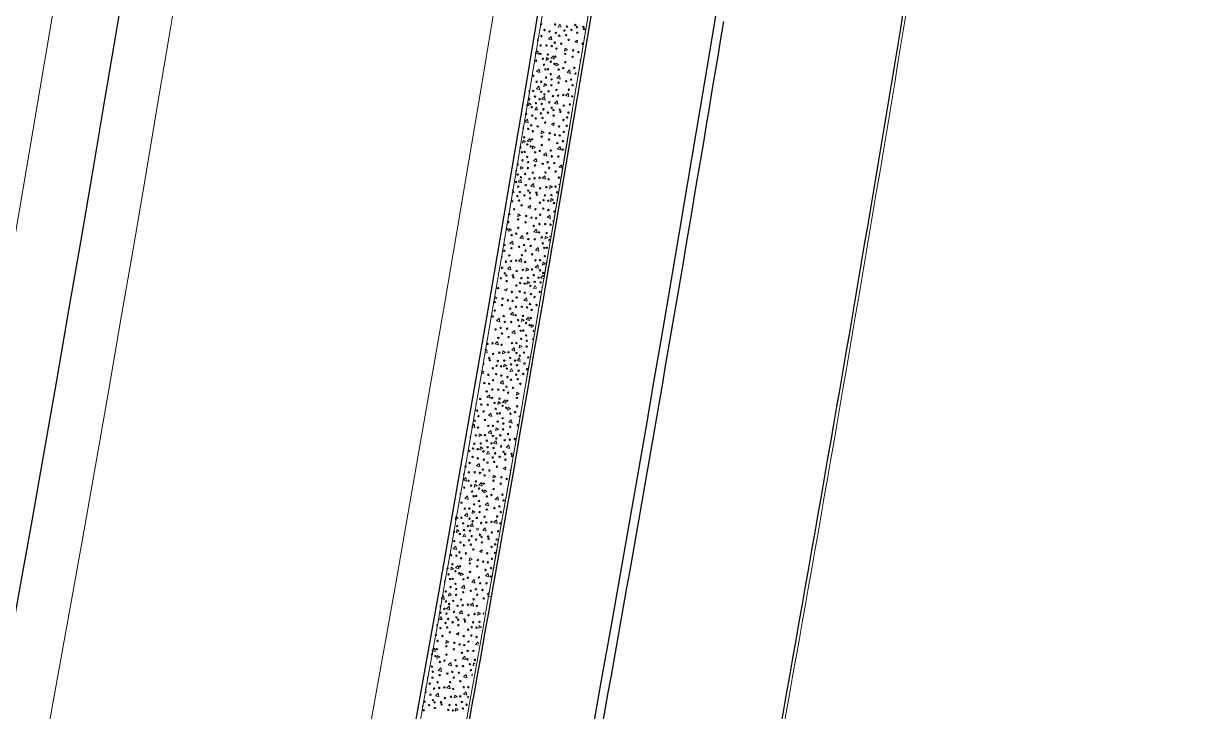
# Model space of a CAD drawing. Extents: x 2536801 to 2538856, y 7112140 to 7131569.
# Drawn here: x 2537715.5 to 2537982.5, y 7115056.7 to 7115213.4 of the extents above; entities that cross this region are included whole.
import ezdxf

# ---------------------------------------------------------------- set-up
doc = ezdxf.new("R2010")
doc.units = 0
doc.header["$LTSCALE"] = 100
doc.header["$MEASUREMENT"] = 0
for name, color, linetype, lineweight in [('D_BOC_FR', 3, 'Continuous', 13), ('D_BOC_RMP', 1, 'Continuous', 13), ('D_CTB_1', 2, 'Continuous', 0), ('D_EOS_FR', 3, 'Continuous', 30), ('D_EOS_ML', 7, 'Continuous', 30), ('D_EOS_RMP', 1, 'Continuous', 30), ('D_EOT_ML', 7, 'Continuous', 13), ('D_FOC_FR', 3, 'Continuous', 30), ('D_RIPRAP_1', 7, 'Continuous', 0)]:
    doc.layers.add(name, color=color, linetype=linetype, lineweight=lineweight)

msp = doc.modelspace()

# ---------------------------------------------------------------- linework, layer by layer
at = {"layer": 'D_BOC_FR', "lineweight": 0}
msp.add_line((2537822.01, 7115082.82), (2537821.35, 7115082.93), dxfattribs=at)
for centre, radius, start, end in [((2525324.55, 7117290.22), 12456.67, 348.651755, 355.423692), ((2526379.38, 7117111.1), 11620.33, 349.200993, 352.971213)]:
    msp.add_arc(centre, radius, start, end, dxfattribs=at)
at = {"layer": 'D_BOC_RMP', "lineweight": 0}
msp.add_arc((2526379.38, 7117111.1), 11691.67, 349.572856, 350.876903, dxfattribs=at)
at = {"layer": 'D_CTB_1', "linetype": 'Continuous', "lineweight": 0, "ltscale": 0.025}
for radius, start, end in [(11610, 347.843052, 352.937674), (11500, 343.398201, 350.635878)]:
    msp.add_arc((2526379.38, 7117111.1), radius, start, end, dxfattribs=at)
at = {"layer": 'D_EOS_FR'}
for radius, start, end in [(11649, 349.376372, 352.971213), (11621, 349.376313, 349.948329)]:
    msp.add_arc((2526379.38, 7117111.1), radius, start, end, dxfattribs=at)
at = {"layer": 'D_EOS_ML'}
for radius, start in [(11485, 346.032105), (11515, 347.842935), (11609, 347.843052)]:
    msp.add_arc((2526379.38, 7117111.1), radius, start, 358.175075, dxfattribs=at)
at = {"layer": 'D_EOS_RMP'}
for radius, start, end in [(11691, 349.572856, 350.876903), (11651, 349.376376, 350.628176)]:
    msp.add_arc((2526379.38, 7117111.1), radius, start, end, dxfattribs=at)
at = {"layer": 'D_EOT_ML'}
for radius, start, end in [(11473, 346.032105, 358.175075), (11527, 347.842935, 358.175075), (11599, 347.843038, 358.175075), (11425, 346.032105, 353.252801)]:
    msp.add_arc((2526379.38, 7117111.1), radius, start, end, dxfattribs=at)
at = {"layer": 'D_FOC_FR'}
for centre, radius, start, end in [((2525324.55, 7117290.22), 12456, 348.651755, 355.423692), ((2526379.38, 7117111.1), 11621, 349.948329, 352.971213)]:
    msp.add_arc(centre, radius, start, end, dxfattribs=at)
at = {"layer": 'D_RIPRAP_1', "color": 7, "linetype": 'Continuous', "lineweight": 0}
for p, q in [((2537840.99, 7115209.26), (2537841.61, 7115209.62)), ((2537841.61, 7115209.62), (2537841.52, 7115208.99)), ((2537841.52, 7115208.99), (2537840.99, 7115209.26)), ((2537835.63, 7115190.4), (2537836.25, 7115190.76)), ((2537836.16, 7115190.14), (2537835.63, 7115190.4)), ((2537836.25, 7115190.76), (2537836.16, 7115190.14)), ((2537830.27, 7115171.54), (2537830.89, 7115171.91)), ((2537830.8, 7115171.28), (2537830.27, 7115171.54)), ((2537830.89, 7115171.91), (2537830.8, 7115171.28)), ((2537824.92, 7115152.69), (2537825.53, 7115153.05)), ((2537825.45, 7115152.42), (2537824.92, 7115152.69)), ((2537825.53, 7115153.05), (2537825.45, 7115152.42)), ((2537820.09, 7115133.57), (2537819.67, 7115133.77)), ((2537819.7, 7115133.92), (2537820.18, 7115134.2)), ((2537820.18, 7115134.2), (2537820.09, 7115133.57)), ((2537824.64, 7115112.01), (2537825.26, 7115112.37)), ((2537825.18, 7115111.75), (2537824.64, 7115112.01)), ((2537825.26, 7115112.37), (2537825.18, 7115111.75)), ((2537819.29, 7115093.15), (2537819.9, 7115093.52)), ((2537819.82, 7115092.89), (2537819.29, 7115093.15)), ((2537819.9, 7115093.52), (2537819.82, 7115092.89)), ((2537813.93, 7115074.3), (2537814.55, 7115074.66)), ((2537814.46, 7115074.03), (2537813.93, 7115074.3)), ((2537814.55, 7115074.66), (2537814.46, 7115074.03))]:
    msp.add_line(p, q, dxfattribs=at)
at = {"layer": 'D_RIPRAP_1', "color": 7, "linetype": 'Continuous', "lineweight": 0, "flags": 128}
for points in [[(2537837.86, 7115212.61), (2537837.19, 7115212.55), (2537837.56, 7115213.23)], [(2537835.71, 7115209.65), (2537834.97, 7115209.86), (2537835.56, 7115210.44)], [(2537832.67, 7115206.42), (2537831.92, 7115206.63), (2537832.51, 7115207.2)], [(2537838.65, 7115207.11), (2537838.77, 7115207.77), (2537839.32, 7115207.4)], [(2537834.41, 7115205.01), (2537834.53, 7115205.67), (2537835.08, 7115205.29)], [(2537836.25, 7115205.27), (2537835.5, 7115205.48), (2537836.09, 7115206.06)], [(2537836.63, 7115203.72), (2537836.75, 7115204.38), (2537837.3, 7115204)], [(2537833.03, 7115202.25), (2537832.28, 7115202.46), (2537832.87, 7115203.03)], [(2537837.65, 7115200.75), (2537836.9, 7115200.97), (2537837.49, 7115201.54)], [(2537839.95, 7115202.03), (2537839.2, 7115202.25), (2537839.79, 7115202.82)], [(2537832.97, 7115198.31), (2537832.23, 7115198.53), (2537832.81, 7115199.1)], [(2537833.91, 7115199.04), (2537834.03, 7115199.7), (2537834.58, 7115199.32)], [(2537834.19, 7115195.96), (2537833.44, 7115196.17), (2537834.03, 7115196.74)], [(2537839.63, 7115196.77), (2537838.88, 7115196.99), (2537839.47, 7115197.56)], [(2537830.35, 7115194.69), (2537830.47, 7115195.35), (2537831.02, 7115194.97)], [(2537832.5, 7115193.76), (2537831.83, 7115193.7), (2537832.21, 7115194.38)], [(2537837.09, 7115194.99), (2537836.34, 7115195.2), (2537836.93, 7115195.78)], [(2537830.36, 7115190.8), (2537829.61, 7115191.01), (2537830.2, 7115191.58)], [(2537833.29, 7115188.26), (2537833.41, 7115188.92), (2537833.96, 7115188.54)], [(2537829.06, 7115186.16), (2537829.18, 7115186.82), (2537829.72, 7115186.44)], [(2537830.89, 7115186.42), (2537830.14, 7115186.63), (2537830.73, 7115187.2)], [(2537831.27, 7115184.86), (2537831.4, 7115185.52), (2537831.94, 7115185.14)], [(2537834.59, 7115183.18), (2537833.84, 7115183.39), (2537834.43, 7115183.96)], [(2537837.76, 7115184.59), (2537837.01, 7115184.81), (2537837.6, 7115185.38)], [(2537828.55, 7115180.18), (2537828.67, 7115180.84), (2537829.22, 7115180.46)], [(2537832.3, 7115181.9), (2537831.55, 7115182.11), (2537832.14, 7115182.68)], [(2537828.83, 7115177.1), (2537828.08, 7115177.31), (2537828.67, 7115177.89)], [(2537834.27, 7115177.92), (2537833.52, 7115178.13), (2537834.11, 7115178.7)], [(2537831.73, 7115176.13), (2537830.99, 7115176.35), (2537831.58, 7115176.92)], [(2537835.2, 7115175.85), (2537835.32, 7115176.51), (2537835.86, 7115176.13)], [(2537835.44, 7115172.87), (2537835.56, 7115173.53), (2537836.1, 7115173.15)], [(2537827.94, 7115169.4), (2537828.06, 7115170.06), (2537828.6, 7115169.68)], [(2537835.44, 7115168.97), (2537834.69, 7115169.19), (2537835.28, 7115169.76)], [(2537825.92, 7115166.01), (2537826.04, 7115166.67), (2537826.58, 7115166.29)], [(2537829.23, 7115164.32), (2537828.48, 7115164.53), (2537829.07, 7115165.11)], [(2537832.4, 7115165.74), (2537831.65, 7115165.95), (2537832.24, 7115166.52)], [(2537834.14, 7115164.33), (2537834.26, 7115164.99), (2537834.81, 7115164.62)], [(2537826.94, 7115163.04), (2537826.19, 7115163.26), (2537826.78, 7115163.83)], [(2537832.76, 7115161.57), (2537832.01, 7115161.78), (2537832.6, 7115162.35)], [(2537828.92, 7115159.06), (2537828.17, 7115159.28), (2537828.76, 7115159.85)], [(2537833.64, 7115158.36), (2537833.76, 7115159.02), (2537834.3, 7115158.64)], [(2537826.38, 7115157.28), (2537825.63, 7115157.49), (2537826.22, 7115158.06)], [(2537829.84, 7115156.99), (2537829.96, 7115157.65), (2537830.5, 7115157.28)], [(2537832.7, 7115157.64), (2537831.95, 7115157.85), (2537832.54, 7115158.42)], [(2537830.08, 7115154.01), (2537830.2, 7115154.67), (2537830.75, 7115154.29)], [(2537832.23, 7115153.08), (2537831.56, 7115153.02), (2537831.93, 7115153.7)], [(2537830.09, 7115150.12), (2537829.34, 7115150.33), (2537829.93, 7115150.9)], [(2537823.87, 7115145.47), (2537823.13, 7115145.68), (2537823.71, 7115146.25)], [(2537827.04, 7115146.88), (2537826.29, 7115147.09), (2537826.88, 7115147.67)], [(2537828.78, 7115145.48), (2537828.9, 7115146.14), (2537829.45, 7115145.76)], [(2537830.62, 7115145.74), (2537829.87, 7115145.95), (2537830.46, 7115146.52)], [(2537827.4, 7115142.71), (2537826.65, 7115142.93), (2537827.24, 7115143.5)], [(2537831, 7115144.18), (2537831.12, 7115144.84), (2537831.67, 7115144.46)], [(2537823.56, 7115140.21), (2537822.81, 7115140.42), (2537823.4, 7115140.99)], [(2537828.28, 7115139.5), (2537828.4, 7115140.16), (2537828.95, 7115139.79)], [(2537824.48, 7115138.14), (2537824.6, 7115138.8), (2537825.15, 7115138.42)], [(2537827.34, 7115138.78), (2537826.6, 7115138.99), (2537827.19, 7115139.57)], [(2537824.72, 7115135.16), (2537824.85, 7115135.82), (2537825.39, 7115135.44)], [(2537826.87, 7115134.22), (2537826.2, 7115134.16), (2537826.58, 7115134.84)], [(2537828.56, 7115136.42), (2537827.81, 7115136.64), (2537828.4, 7115137.21)], [(2537824.73, 7115131.26), (2537823.98, 7115131.47), (2537824.57, 7115132.05)], [(2537821.69, 7115128.03), (2537820.94, 7115128.24), (2537821.53, 7115128.81)], [(2537823.43, 7115126.62), (2537823.55, 7115127.28), (2537824.09, 7115126.9)], [(2537825.26, 7115126.88), (2537824.51, 7115127.09), (2537825.1, 7115127.67)], [(2537827.66, 7115128.72), (2537827.79, 7115129.38), (2537828.33, 7115129.01)], [(2537822.04, 7115123.86), (2537821.29, 7115124.07), (2537821.88, 7115124.64)], [(2537825.64, 7115125.33), (2537825.77, 7115125.99), (2537826.31, 7115125.61)], [(2537826.67, 7115122.37), (2537825.92, 7115122.58), (2537826.51, 7115123.15)], [(2537819.12, 7115119.28), (2537819.25, 7115119.94), (2537819.79, 7115119.56)], [(2537821.99, 7115119.92), (2537821.24, 7115120.14), (2537821.83, 7115120.71)], [(2537822.92, 7115120.65), (2537823.05, 7115121.31), (2537823.59, 7115120.93)], [(2537819.37, 7115116.3), (2537819.49, 7115116.96), (2537820.03, 7115116.58)], [(2537823.2, 7115117.57), (2537822.45, 7115117.78), (2537823.04, 7115118.35)], [(2537826.11, 7115116.6), (2537825.36, 7115116.81), (2537825.95, 7115117.39)], [(2537821.51, 7115115.37), (2537820.85, 7115115.31), (2537821.22, 7115115.99)], [(2537819.37, 7115112.41), (2537818.62, 7115112.62), (2537819.21, 7115113.19)], [(2537816.33, 7115109.17), (2537815.58, 7115109.38), (2537816.17, 7115109.96)], [(2537818.07, 7115107.77), (2537818.19, 7115108.43), (2537818.73, 7115108.05)], [(2537819.9, 7115108.03), (2537819.15, 7115108.24), (2537819.74, 7115108.81)], [(2537822.31, 7115109.87), (2537822.43, 7115110.53), (2537822.97, 7115110.15)], [(2537816.68, 7115105), (2537815.94, 7115105.21), (2537816.53, 7115105.79)], [(2537820.29, 7115106.47), (2537820.41, 7115107.13), (2537820.95, 7115106.75)], [(2537823.6, 7115104.79), (2537822.85, 7115105), (2537823.44, 7115105.57)], [(2537821.31, 7115103.51), (2537820.56, 7115103.72), (2537821.15, 7115104.29)], [(2537813.77, 7115100.43), (2537813.89, 7115101.09), (2537814.43, 7115100.71)], [(2537816.63, 7115101.07), (2537815.88, 7115101.28), (2537816.47, 7115101.85)], [(2537817.57, 7115101.79), (2537817.69, 7115102.45), (2537818.23, 7115102.07)], [(2537823.29, 7115099.53), (2537822.54, 7115099.74), (2537823.13, 7115100.31)], [(2537814.01, 7115097.45), (2537814.13, 7115098.11), (2537814.67, 7115097.73)], [(2537817.85, 7115098.71), (2537817.1, 7115098.92), (2537817.69, 7115099.5)], [(2537820.75, 7115097.75), (2537820, 7115097.96), (2537820.59, 7115098.53)], [(2537816.16, 7115096.51), (2537815.49, 7115096.45), (2537815.86, 7115097.13)], [(2537814.01, 7115093.55), (2537813.26, 7115093.76), (2537813.85, 7115094.34)], [(2537812.71, 7115088.91), (2537812.83, 7115089.57), (2537813.38, 7115089.19)], [(2537814.54, 7115089.17), (2537813.8, 7115089.38), (2537814.38, 7115089.96)], [(2537816.95, 7115091.01), (2537817.07, 7115091.67), (2537817.61, 7115091.29)], [(2537814.93, 7115087.62), (2537815.05, 7115088.28), (2537815.59, 7115087.9)], [(2537818.24, 7115085.93), (2537817.5, 7115086.14), (2537818.08, 7115086.72)], [(2537821.41, 7115087.35), (2537820.67, 7115087.56), (2537821.25, 7115088.13)], [(2537815.95, 7115084.65), (2537815.2, 7115084.87), (2537815.79, 7115085.44)], [(2537812.21, 7115082.94), (2537812.33, 7115083.6), (2537812.87, 7115083.22)], [(2537817.93, 7115080.67), (2537817.18, 7115080.89), (2537817.77, 7115081.46)], [(2537812.49, 7115079.86), (2537811.74, 7115080.07), (2537812.33, 7115080.64)], [(2537815.39, 7115078.89), (2537814.64, 7115079.1), (2537815.23, 7115079.67)], [(2537818.85, 7115078.6), (2537818.97, 7115079.26), (2537819.52, 7115078.89)], [(2537810.8, 7115077.66), (2537810.13, 7115077.6), (2537810.51, 7115078.28)], [(2537811.59, 7115072.16), (2537811.71, 7115072.82), (2537812.26, 7115072.44)], [(2537809.57, 7115068.76), (2537809.69, 7115069.42), (2537810.24, 7115069.04)], [(2537816.06, 7115068.49), (2537815.31, 7115068.7), (2537815.9, 7115069.28)], [(2537810.59, 7115065.8), (2537809.85, 7115066.01), (2537810.43, 7115066.58)], [(2537812.89, 7115067.08), (2537812.14, 7115067.29), (2537812.73, 7115067.86)], [(2537816.41, 7115064.32), (2537815.66, 7115064.54), (2537816.25, 7115065.11)], [(2537810.03, 7115060.03), (2537809.28, 7115060.25), (2537809.87, 7115060.82)], [(2537812.57, 7115061.82), (2537811.82, 7115062.03), (2537812.41, 7115062.6)], [(2537813.5, 7115059.75), (2537813.62, 7115060.41), (2537814.16, 7115060.03)], [(2537816.36, 7115060.39), (2537815.61, 7115060.6), (2537816.2, 7115061.18)], [(2537813.74, 7115056.77), (2537813.86, 7115057.43), (2537814.4, 7115057.05)]]:
    msp.add_lwpolyline(points, close=True, dxfattribs=at)
for points in [[(2537830.51, 7115198.14), (2537830.78, 7115197.95), (2537830.46, 7115197.82)], [(2537838.05, 7115180.44), (2537837.37, 7115180.64), (2537837.95, 7115181.21), (2537838.08, 7115180.6)], [(2537827.51, 7115179.98), (2537827.62, 7115179.46), (2537827.43, 7115179.51)], [(2537826.74, 7115175.32), (2537826.85, 7115175.52), (2537827.14, 7115174.9), (2537826.66, 7115174.86)], [(2537837.41, 7115176.68), (2537837.31, 7115176.7), (2537837.43, 7115176.82)], [(2537825.49, 7115167.77), (2537825.53, 7115167.56), (2537825.46, 7115167.58)], [(2537835.37, 7115164.77), (2537835.23, 7115164.81), (2537835.4, 7115164.98)], [(2537833.75, 7115155.33), (2537833.17, 7115155.49), (2537833.76, 7115156.06), (2537833.82, 7115155.75)], [(2537822.74, 7115151.18), (2537823.24, 7115150.83), (2537822.65, 7115150.58)], [(2537821.55, 7115144.34), (2537821.58, 7115144.19), (2537821.52, 7115144.2)], [(2537831.36, 7115141.41), (2537831.28, 7115141.43), (2537831.39, 7115141.54)], [(2537820.59, 7115138.95), (2537820.86, 7115139.21), (2537821.02, 7115138.42), (2537820.52, 7115138.56)], [(2537818.46, 7115126.9), (2537818.52, 7115126.61), (2537818.41, 7115126.64)], [(2537817.52, 7115121.63), (2537818.04, 7115122.14), (2537818.2, 7115121.35), (2537817.51, 7115121.55)], [(2537828.35, 7115123.82), (2537828.21, 7115123.86), (2537828.39, 7115124.03)], [(2537811.27, 7115086.41), (2537811.33, 7115086.15), (2537811.23, 7115086.17)], [(2537810.58, 7115082.48), (2537811.11, 7115083), (2537811.27, 7115082.21), (2537810.56, 7115082.41)], [(2537821.41, 7115083.28), (2537821.02, 7115083.39), (2537821.51, 7115083.87)], [(2537819.73, 7115075.89), (2537819.09, 7115075.62), (2537819.22, 7115076.28), (2537819.73, 7115075.92)], [(2537808.46, 7115070.55), (2537809.03, 7115071.1), (2537809.19, 7115070.31), (2537808.45, 7115070.52)], [(2537818.97, 7115071.76), (2537818.35, 7115071.94), (2537818.94, 7115072.51), (2537819.03, 7115072.07)], [(2537818.15, 7115067.24), (2537817.8, 7115067.09), (2537817.92, 7115067.75), (2537818.2, 7115067.55)], [(2537807.38, 7115064.46), (2537807.52, 7115064.36), (2537807.35, 7115064.29)], [(2537806.89, 7115061.71), (2537806.97, 7115061.79), (2537807.13, 7115061), (2537806.78, 7115061.1)]]:
    msp.add_lwpolyline(points, dxfattribs=at)
at = {"layer": 'D_RIPRAP_1', "color": 7, "lineweight": 0, "flags": 128}
msp.add_lwpolyline([(2537821.02, 7115082.99), (2537821.35, 7115082.93)], dxfattribs=at)
at = {"layer": 'D_RIPRAP_1', "color": 7, "linetype": 'Continuous', "lineweight": 0}
for centre, radius in [((2537833.28, 7115213.24), 0.163), ((2537836.49, 7115213.18), 0.163), ((2537839.17, 7115212.71), 0.163), ((2537841.08, 7115213.05), 0.163), ((2537841.45, 7115212.54), 0.163), ((2537842.91, 7115212.61), 0.163), ((2537843.06, 7115212.12), 0.163), ((2537833.36, 7115210.52), 0.163), ((2537834.05, 7115211.91), 0.163), ((2537835.21, 7115211.59), 0.163), ((2537836.62, 7115211.27), 0.163), ((2537837.43, 7115210.62), 0.163), ((2537838.61, 7115211.79), 0.163), ((2537838.97, 7115210.77), 0.163), ((2537839.56, 7115209.68), 0.163), ((2537840.2, 7115211.95), 0.163), ((2537841.52, 7115211.28), 0.163), ((2537833.18, 7115208.4), 0.163), ((2537834.51, 7115208.4), 0.163), ((2537835.73, 7115208.26), 0.163), ((2537836.39, 7115209.03), 0.163), ((2537836.78, 7115207.69), 0.163), ((2537837.88, 7115208.81), 0.163), ((2537840.61, 7115207.28), 0.163), ((2537841.8, 7115206.89), 0.163), ((2537842.72, 7115208.81), 0.163), ((2537832.13, 7115204.93), 0.163), ((2537833.11, 7115206.49), 0.163), ((2537833.69, 7115205.36), 0.163), ((2537833.93, 7115204.01), 0.163), ((2537834.81, 7115206.32), 0.163), ((2537835.5, 7115204.71), 0.163), ((2537836.31, 7115204.24), 0.163), ((2537836.56, 7115205.84), 0.163), ((2537838.79, 7115206.49), 0.163), ((2537838.81, 7115204.58), 0.163), ((2537840.46, 7115205.81), 0.163), ((2537831.51, 7115201.49), 0.163), ((2537834.29, 7115202.94), 0.163), ((2537834.88, 7115202.99), 0.163), ((2537835.5, 7115201.86), 0.163), ((2537837.3, 7115202.9), 0.163), ((2537838.33, 7115203.23), 0.163), ((2537840.85, 7115203.31), 0.163), ((2537841.1, 7115202), 0.163), ((2537832.27, 7115200.13), 0.163), ((2537833.31, 7115200.14), 0.163), ((2537834.39, 7115201.1), 0.163), ((2537835.63, 7115199.33), 0.163), ((2537835.67, 7115200.66), 0.163), ((2537837.26, 7115199.93), 0.163), ((2537839, 7115200.26), 0.163), ((2537840.13, 7115200.63), 0.163), ((2537840.46, 7115199.35), 0.163), ((2537830.55, 7115196.13), 0.163), ((2537831.5, 7115198.04), 0.163), ((2537831.9, 7115196.76), 0.163), ((2537832.97, 7115196.15), 0.163), ((2537833.32, 7115197.84), 0.163), ((2537834.06, 7115197.25), 0.163), ((2537835, 7115197.97), 0.163), ((2537835.98, 7115196.86), 0.163), ((2537836.77, 7115198.27), 0.163), ((2537837.17, 7115196.99), 0.163), ((2537838.32, 7115197.11), 0.163), ((2537839.63, 7115198.33), 0.163), ((2537840.36, 7115196.78), 0.163), ((2537831.14, 7115194.32), 0.163), ((2537832.1, 7115195.25), 0.163), ((2537833.44, 7115195.09), 0.163), ((2537833.81, 7115193.85), 0.163), ((2537835.16, 7115195.45), 0.199), ((2537835.72, 7115194.19), 0.163), ((2537836.09, 7115193.68), 0.163), ((2537837.55, 7115193.76), 0.163), ((2537838.45, 7115194.7), 0.163), ((2537839.85, 7115194.97), 0.163), ((2537829.86, 7115192.73), 0.163), ((2537831.26, 7115192.42), 0.163), ((2537832.07, 7115191.77), 0.163), ((2537833.26, 7115192.93), 0.163), ((2537833.61, 7115191.91), 0.163), ((2537834.2, 7115190.83), 0.163), ((2537834.85, 7115193.09), 0.163), ((2537836.16, 7115192.42), 0.163), ((2537837.7, 7115193.27), 0.163), ((2537838.37, 7115191.42), 0.163), ((2537839.21, 7115191.99), 0.163), ((2537839.52, 7115193.09), 0.163), ((2537830.37, 7115189.4), 0.163), ((2537831.03, 7115190.17), 0.163), ((2537831.42, 7115188.84), 0.163), ((2537832.52, 7115189.96), 0.163), ((2537835.25, 7115188.42), 0.163), ((2537836.44, 7115188.04), 0.163), ((2537837.37, 7115189.95), 0.163), ((2537838.45, 7115188.7), 0.163), ((2537839.13, 7115190.09), 0.163), ((2537829.45, 7115187.47), 0.163), ((2537830.15, 7115185.86), 0.163), ((2537830.95, 7115185.38), 0.163), ((2537831.21, 7115186.99), 0.163), ((2537833.43, 7115187.63), 0.163), ((2537833.45, 7115185.72), 0.163), ((2537835.1, 7115186.96), 0.163), ((2537836.98, 7115186.16), 0.163), ((2537837.52, 7115187.89), 0.163), ((2537838.27, 7115186.57), 0.163), ((2537828.58, 7115185.16), 0.163), ((2537828.93, 7115184.08), 0.163), ((2537829.52, 7115184.14), 0.163), ((2537830.14, 7115183.01), 0.163), ((2537831.94, 7115184.04), 0.163), ((2537832.98, 7115184.38), 0.163), ((2537835.49, 7115184.45), 0.163), ((2537835.75, 7115183.14), 0.163), ((2537837.22, 7115183.1), 0.163), ((2537838.2, 7115184.67), 0.163), ((2537827.95, 7115181.28), 0.163), ((2537829.04, 7115182.24), 0.163), ((2537830.28, 7115180.48), 0.163), ((2537830.32, 7115181.81), 0.163), ((2537831.9, 7115181.07), 0.163), ((2537833.64, 7115181.41), 0.163), ((2537834.78, 7115181.78), 0.163), ((2537835.11, 7115180.5), 0.163), ((2537836.28, 7115181.59), 0.163), ((2537827.96, 7115178.98), 0.163), ((2537828.7, 7115178.39), 0.163), ((2537829.64, 7115179.11), 0.163), ((2537830.63, 7115178), 0.163), ((2537831.41, 7115179.42), 0.163), ((2537831.81, 7115178.13), 0.163), ((2537832.97, 7115178.26), 0.163), ((2537834.28, 7115179.48), 0.163), ((2537835, 7115177.92), 0.163), ((2537836.6, 7115179.67), 0.163), ((2537837.36, 7115178.31), 0.163), ((2537827.61, 7115177.29), 0.163), ((2537828.08, 7115176.23), 0.163), ((2537828.45, 7115175), 0.163), ((2537829.8, 7115176.6), 0.199), ((2537830.36, 7115175.34), 0.163), ((2537830.74, 7115174.83), 0.163), ((2537832.2, 7115174.9), 0.163), ((2537833.09, 7115175.84), 0.163), ((2537834.49, 7115176.12), 0.163), ((2537836.58, 7115176.22), 0.163), ((2537826.71, 7115172.91), 0.163), ((2537827.9, 7115174.08), 0.163), ((2537828.26, 7115173.06), 0.163), ((2537828.85, 7115171.97), 0.163), ((2537829.49, 7115174.23), 0.163), ((2537830.8, 7115173.57), 0.163), ((2537832.34, 7115174.41), 0.163), ((2537833.01, 7115172.56), 0.163), ((2537833.85, 7115173.13), 0.163), ((2537834.16, 7115174.24), 0.163), ((2537834.91, 7115173.01), 0.163), ((2537835.64, 7115174.31), 0.163), ((2537836.22, 7115172.5), 0.163), ((2537826.06, 7115169.98), 0.163), ((2537827.17, 7115171.1), 0.163), ((2537829.89, 7115169.56), 0.163), ((2537832.01, 7115171.09), 0.163), ((2537833.09, 7115169.85), 0.163), ((2537833.78, 7115171.23), 0.163), ((2537834.94, 7115170.91), 0.163), ((2537825.85, 7115168.13), 0.163), ((2537828.08, 7115168.78), 0.163), ((2537828.09, 7115166.87), 0.163), ((2537829.75, 7115168.1), 0.163), ((2537831.08, 7115169.18), 0.163), ((2537831.63, 7115167.3), 0.163), ((2537832.16, 7115169.03), 0.163), ((2537832.91, 7115167.72), 0.163), ((2537834.24, 7115167.72), 0.163), ((2537835.45, 7115167.58), 0.163), ((2537825.59, 7115166.53), 0.163), ((2537826.58, 7115165.19), 0.163), ((2537827.62, 7115165.52), 0.163), ((2537830.13, 7115165.59), 0.163), ((2537830.39, 7115164.29), 0.163), ((2537831.86, 7115164.25), 0.163), ((2537832.84, 7115165.81), 0.163), ((2537833.42, 7115164.68), 0.163), ((2537834.53, 7115165.64), 0.163), ((2537824.92, 7115161.62), 0.163), ((2537824.96, 7115162.95), 0.163), ((2537826.55, 7115162.21), 0.163), ((2537828.28, 7115162.55), 0.163), ((2537829.42, 7115162.92), 0.163), ((2537829.75, 7115161.64), 0.163), ((2537830.92, 7115162.74), 0.163), ((2537833.66, 7115163.33), 0.163), ((2537834.02, 7115162.26), 0.163), ((2537834.61, 7115162.32), 0.163), ((2537825.27, 7115159.15), 0.163), ((2537826.05, 7115160.56), 0.163), ((2537826.45, 7115159.28), 0.163), ((2537827.61, 7115159.4), 0.163), ((2537828.92, 7115160.62), 0.163), ((2537829.65, 7115159.07), 0.163), ((2537831.24, 7115160.81), 0.163), ((2537832, 7115159.45), 0.163), ((2537833.03, 7115159.46), 0.163), ((2537834.12, 7115160.42), 0.163), ((2537824.44, 7115157.74), 0.199), ((2537825.01, 7115156.48), 0.163), ((2537825.38, 7115155.97), 0.163), ((2537826.84, 7115156.04), 0.163), ((2537827.73, 7115156.99), 0.163), ((2537829.13, 7115157.26), 0.163), ((2537831.22, 7115157.36), 0.163), ((2537831.62, 7115156.08), 0.163), ((2537833.05, 7115157.16), 0.163), ((2537833.78, 7115156.57), 0.163), ((2537824.13, 7115155.38), 0.163), ((2537825.45, 7115154.71), 0.163), ((2537826.99, 7115155.55), 0.163), ((2537827.65, 7115153.71), 0.163), ((2537828.5, 7115154.27), 0.163), ((2537828.8, 7115155.38), 0.163), ((2537829.55, 7115154.15), 0.163), ((2537830.28, 7115155.46), 0.163), ((2537830.86, 7115153.64), 0.163), ((2537831.83, 7115154.57), 0.163), ((2537832.7, 7115155.47), 0.163), ((2537833.17, 7115154.41), 0.163), ((2537823.49, 7115153.11), 0.163), ((2537824.53, 7115150.71), 0.163), ((2537826.65, 7115152.24), 0.163), ((2537827.73, 7115150.99), 0.163), ((2537828.42, 7115152.37), 0.163), ((2537829.58, 7115152.06), 0.163), ((2537830.99, 7115151.74), 0.163), ((2537831.8, 7115151.09), 0.163), ((2537832.98, 7115152.26), 0.163), ((2537822.72, 7115149.92), 0.163), ((2537822.74, 7115148.01), 0.163), ((2537824.39, 7115149.25), 0.163), ((2537825.73, 7115150.33), 0.163), ((2537826.27, 7115148.44), 0.163), ((2537826.8, 7115150.18), 0.163), ((2537827.55, 7115148.86), 0.163), ((2537828.88, 7115148.87), 0.163), ((2537830.1, 7115148.72), 0.163), ((2537830.76, 7115149.49), 0.163), ((2537831.15, 7115148.16), 0.163), ((2537832.25, 7115149.28), 0.163), ((2537822.26, 7115146.67), 0.163), ((2537824.77, 7115146.74), 0.163), ((2537825.03, 7115145.43), 0.163), ((2537826.5, 7115145.39), 0.163), ((2537827.48, 7115146.95), 0.163), ((2537828.06, 7115145.83), 0.163), ((2537829.18, 7115146.79), 0.163), ((2537830.94, 7115146.31), 0.163), ((2537822.92, 7115143.7), 0.163), ((2537824.06, 7115144.07), 0.163), ((2537824.39, 7115142.79), 0.163), ((2537825.56, 7115143.88), 0.163), ((2537828.3, 7115144.48), 0.163), ((2537828.66, 7115143.41), 0.163), ((2537829.25, 7115143.46), 0.163), ((2537829.87, 7115145.18), 0.163), ((2537830.68, 7115144.7), 0.163), ((2537821.1, 7115140.42), 0.163), ((2537822.25, 7115140.54), 0.163), ((2537823.56, 7115141.76), 0.163), ((2537824.29, 7115140.21), 0.163), ((2537825.88, 7115141.96), 0.163), ((2537826.64, 7115140.6), 0.163), ((2537827.68, 7115140.6), 0.163), ((2537828.77, 7115141.56), 0.163), ((2537829.87, 7115142.33), 0.163), ((2537830.04, 7115141.13), 0.163), ((2537822.37, 7115138.13), 0.163), ((2537823.78, 7115138.41), 0.163), ((2537825.87, 7115138.51), 0.163), ((2537827.69, 7115138.31), 0.163), ((2537828.43, 7115137.71), 0.163), ((2537829.37, 7115138.43), 0.163), ((2537830, 7115139.8), 0.163), ((2537830.35, 7115137.32), 0.163), ((2537821.48, 7115137.19), 0.163), ((2537821.63, 7115136.7), 0.163), ((2537822.29, 7115134.85), 0.163), ((2537823.14, 7115135.42), 0.163), ((2537823.44, 7115136.52), 0.163), ((2537824.19, 7115135.3), 0.163), ((2537824.92, 7115136.6), 0.163), ((2537825.51, 7115134.79), 0.163), ((2537826.27, 7115137.23), 0.163), ((2537826.47, 7115135.72), 0.163), ((2537827.34, 7115136.61), 0.163), ((2537827.81, 7115135.55), 0.163), ((2537829.53, 7115135.92), 0.199), ((2537821.29, 7115133.38), 0.163), ((2537822.37, 7115132.13), 0.163), ((2537823.06, 7115133.52), 0.163), ((2537824.23, 7115133.2), 0.163), ((2537825.63, 7115132.88), 0.163), ((2537826.44, 7115132.23), 0.163), ((2537827.63, 7115133.4), 0.163), ((2537827.98, 7115132.38), 0.163), ((2537828.18, 7115134.32), 0.163), ((2537829.22, 7115133.56), 0.163), ((2537820.37, 7115131.47), 0.163), ((2537820.91, 7115129.59), 0.163), ((2537821.45, 7115131.32), 0.163), ((2537822.2, 7115130.01), 0.163), ((2537823.52, 7115130.01), 0.163), ((2537824.74, 7115129.87), 0.163), ((2537825.4, 7115130.64), 0.163), ((2537825.79, 7115129.3), 0.163), ((2537826.89, 7115130.42), 0.163), ((2537828.57, 7115131.29), 0.163), ((2537819.42, 7115127.88), 0.163), ((2537819.67, 7115126.58), 0.163), ((2537822.13, 7115128.1), 0.163), ((2537822.7, 7115126.97), 0.163), ((2537823.82, 7115127.93), 0.163), ((2537825.58, 7115127.45), 0.163), ((2537827.8, 7115128.1), 0.163), ((2537818.7, 7115125.21), 0.163), ((2537819.03, 7115123.93), 0.163), ((2537820.2, 7115125.02), 0.163), ((2537821.14, 7115126.54), 0.163), ((2537822.95, 7115125.62), 0.163), ((2537823.3, 7115124.55), 0.163), ((2537823.89, 7115124.6), 0.163), ((2537824.52, 7115126.32), 0.163), ((2537825.32, 7115125.85), 0.163), ((2537826.31, 7115124.51), 0.163), ((2537827.35, 7115124.84), 0.163), ((2537827.82, 7115126.19), 0.163), ((2537818.2, 7115122.91), 0.163), ((2537818.93, 7115121.36), 0.163), ((2537820.53, 7115123.1), 0.163), ((2537821.29, 7115121.74), 0.163), ((2537822.32, 7115121.75), 0.163), ((2537823.41, 7115122.71), 0.163), ((2537824.51, 7115123.47), 0.163), ((2537824.69, 7115122.27), 0.163), ((2537826.27, 7115121.54), 0.163), ((2537818.42, 7115119.55), 0.163), ((2537820.51, 7115119.65), 0.163), ((2537822.33, 7115119.45), 0.163), ((2537823.07, 7115118.86), 0.163), ((2537824.01, 7115119.58), 0.163), ((2537824.65, 7115120.94), 0.163), ((2537825.78, 7115119.88), 0.163), ((2537826.18, 7115118.6), 0.163), ((2537816.94, 7115115.99), 0.163), ((2537817.78, 7115116.56), 0.163), ((2537818.09, 7115117.67), 0.163), ((2537818.84, 7115116.44), 0.163), ((2537819.56, 7115117.74), 0.163), ((2537820.15, 7115115.93), 0.163), ((2537820.91, 7115118.37), 0.163), ((2537821.12, 7115116.86), 0.163), ((2537821.98, 7115117.76), 0.163), ((2537822.46, 7115116.7), 0.163), ((2537824.17, 7115117.06), 0.199), ((2537825, 7115118.47), 0.163), ((2537817.02, 7115113.28), 0.163), ((2537817.7, 7115114.66), 0.163), ((2537818.87, 7115114.34), 0.163), ((2537820.28, 7115114.03), 0.163), ((2537821.09, 7115113.38), 0.163), ((2537822.27, 7115114.54), 0.163), ((2537822.63, 7115113.52), 0.163), ((2537822.82, 7115115.47), 0.163), ((2537823.86, 7115114.7), 0.163), ((2537824.74, 7115115.8), 0.163), ((2537825.11, 7115115.29), 0.163), ((2537825.17, 7115114.03), 0.163), ((2537826.57, 7115115.37), 0.163), ((2537816.09, 7115112.47), 0.163), ((2537816.84, 7115111.15), 0.163), ((2537818.17, 7115111.16), 0.163), ((2537819.38, 7115111.01), 0.163), ((2537820.05, 7115111.78), 0.163), ((2537821.54, 7115111.57), 0.163), ((2537823.22, 7115112.44), 0.163), ((2537816.77, 7115109.24), 0.163), ((2537817.34, 7115108.12), 0.163), ((2537818.46, 7115109.08), 0.163), ((2537820.22, 7115108.6), 0.163), ((2537820.43, 7115110.45), 0.163), ((2537822.45, 7115109.25), 0.163), ((2537824.12, 7115108.57), 0.163), ((2537824.26, 7115110.03), 0.163), ((2537825.45, 7115109.65), 0.163), ((2537815.79, 7115107.68), 0.163), ((2537817.59, 7115106.77), 0.163), ((2537817.94, 7115105.69), 0.163), ((2537818.53, 7115105.75), 0.163), ((2537819.16, 7115107.47), 0.163), ((2537819.97, 7115106.99), 0.163), ((2537820.95, 7115105.65), 0.163), ((2537821.99, 7115105.99), 0.163), ((2537822.46, 7115107.33), 0.163), ((2537824.5, 7115106.06), 0.163), ((2537815.17, 7115104.25), 0.163), ((2537815.93, 7115102.89), 0.163), ((2537816.96, 7115102.89), 0.163), ((2537818.05, 7115103.85), 0.163), ((2537819.16, 7115104.62), 0.163), ((2537819.33, 7115103.42), 0.163), ((2537820.92, 7115102.68), 0.163), ((2537822.65, 7115103.02), 0.163), ((2537823.79, 7115103.39), 0.163), ((2537824.76, 7115104.75), 0.163), ((2537815.15, 7115100.79), 0.163), ((2537816.98, 7115100.59), 0.163), ((2537817.71, 7115100), 0.163), ((2537818.66, 7115100.72), 0.163), ((2537819.29, 7115102.09), 0.163), ((2537820.42, 7115101.03), 0.163), ((2537821.98, 7115099.87), 0.163), ((2537823.29, 7115101.09), 0.163), ((2537824.12, 7115102.11), 0.163), ((2537813.48, 7115097.59), 0.163), ((2537814.21, 7115098.89), 0.163), ((2537815.55, 7115099.51), 0.163), ((2537815.76, 7115098), 0.163), ((2537816.63, 7115098.9), 0.163), ((2537817.1, 7115097.84), 0.163), ((2537818.81, 7115098.21), 0.199), ((2537819.64, 7115099.61), 0.163), ((2537820.82, 7115099.74), 0.163), ((2537822.1, 7115097.45), 0.163), ((2537823.5, 7115097.73), 0.163), ((2537824.02, 7115099.53), 0.163), ((2537813.51, 7115095.49), 0.163), ((2537814.79, 7115097.08), 0.163), ((2537814.92, 7115095.17), 0.163), ((2537815.73, 7115094.52), 0.163), ((2537816.91, 7115095.69), 0.163), ((2537817.27, 7115094.67), 0.163), ((2537817.46, 7115096.61), 0.163), ((2537818.5, 7115095.84), 0.163), ((2537819.38, 7115096.95), 0.163), ((2537819.75, 7115096.44), 0.163), ((2537819.82, 7115095.18), 0.163), ((2537821.21, 7115096.51), 0.163), ((2537821.36, 7115096.02), 0.163), ((2537822.87, 7115094.74), 0.163), ((2537823.17, 7115095.85), 0.163), ((2537812.81, 7115092.3), 0.163), ((2537814.02, 7115092.16), 0.163), ((2537814.69, 7115092.93), 0.163), ((2537816.18, 7115092.71), 0.163), ((2537817.86, 7115093.58), 0.163), ((2537821.02, 7115092.7), 0.163), ((2537822.02, 7115094.17), 0.163), ((2537822.79, 7115092.84), 0.163), ((2537811.99, 7115089.26), 0.163), ((2537813.1, 7115090.22), 0.163), ((2537814.86, 7115089.74), 0.163), ((2537815.07, 7115091.59), 0.163), ((2537817.09, 7115090.39), 0.163), ((2537818.76, 7115089.71), 0.163), ((2537818.9, 7115091.17), 0.163), ((2537820.1, 7115090.79), 0.163), ((2537821.18, 7115090.64), 0.163), ((2537821.92, 7115089.33), 0.163), ((2537822.1, 7115091.46), 0.163), ((2537812.23, 7115087.91), 0.163), ((2537812.59, 7115086.84), 0.163), ((2537813.18, 7115086.89), 0.163), ((2537813.8, 7115088.61), 0.163), ((2537814.61, 7115088.14), 0.163), ((2537815.6, 7115086.8), 0.163), ((2537816.63, 7115087.13), 0.163), ((2537817.11, 7115088.48), 0.163), ((2537819.14, 7115087.2), 0.163), ((2537820.64, 7115088.91), 0.163), ((2537821.85, 7115087.42), 0.163), ((2537811.6, 7115084.03), 0.163), ((2537812.69, 7115085), 0.163), ((2537813.8, 7115085.76), 0.163), ((2537813.97, 7115084.56), 0.163), ((2537817.29, 7115084.16), 0.163), ((2537818.43, 7115084.53), 0.163), ((2537819.4, 7115085.9), 0.163), ((2537819.93, 7115084.35), 0.163), ((2537820.87, 7115085.86), 0.163), ((2537811.62, 7115081.74), 0.163), ((2537813.3, 7115081.86), 0.163), ((2537813.93, 7115083.23), 0.163), ((2537815.07, 7115082.17), 0.163), ((2537815.56, 7115083.83), 0.163), ((2537817.93, 7115082.23), 0.163), ((2537818.76, 7115083.25), 0.163), ((2537820.25, 7115082.42), 0.163), ((2537810.4, 7115079.15), 0.163), ((2537811.27, 7115080.05), 0.163), ((2537811.74, 7115078.99), 0.163), ((2537812.35, 7115081.15), 0.163), ((2537813.46, 7115079.35), 0.199), ((2537814.28, 7115080.76), 0.163), ((2537815.47, 7115080.89), 0.163), ((2537816.62, 7115081.01), 0.163), ((2537816.74, 7115078.6), 0.163), ((2537818.15, 7115078.87), 0.163), ((2537818.66, 7115080.68), 0.163), ((2537811.55, 7115076.83), 0.163), ((2537812.11, 7115077.75), 0.163), ((2537813.15, 7115076.99), 0.163), ((2537814.02, 7115078.09), 0.163), ((2537814.39, 7115077.58), 0.163), ((2537814.46, 7115076.32), 0.163), ((2537815.85, 7115077.65), 0.163), ((2537816, 7115077.17), 0.163), ((2537817.51, 7115075.88), 0.163), ((2537817.81, 7115076.99), 0.163), ((2537819.29, 7115077.07), 0.163), ((2537809.33, 7115074.07), 0.163), ((2537810.37, 7115075.67), 0.163), ((2537810.82, 7115073.86), 0.163), ((2537811.91, 7115075.81), 0.163), ((2537812.5, 7115074.72), 0.163), ((2537815.66, 7115073.85), 0.163), ((2537816.66, 7115075.32), 0.163), ((2537817.43, 7115073.98), 0.163), ((2537818.56, 7115075.76), 0.163), ((2537818.6, 7115073.67), 0.163), ((2537809.51, 7115070.89), 0.163), ((2537809.72, 7115072.73), 0.163), ((2537811.73, 7115071.53), 0.163), ((2537813.4, 7115070.86), 0.163), ((2537813.55, 7115072.32), 0.163), ((2537814.74, 7115071.94), 0.163), ((2537815.82, 7115071.79), 0.163), ((2537816.75, 7115072.6), 0.163), ((2537809.25, 7115069.28), 0.163), ((2537810.24, 7115067.94), 0.163), ((2537811.28, 7115068.28), 0.163), ((2537811.75, 7115069.62), 0.163), ((2537813.79, 7115068.35), 0.163), ((2537815.28, 7115070.05), 0.163), ((2537816.5, 7115068.56), 0.163), ((2537816.57, 7115070.47), 0.163), ((2537817.89, 7115070.48), 0.163), ((2537818.19, 7115068.4), 0.163), ((2537808.44, 7115066.9), 0.163), ((2537808.62, 7115065.71), 0.163), ((2537811.94, 7115065.31), 0.163), ((2537813.07, 7115065.68), 0.163), ((2537814.04, 7115067.04), 0.163), ((2537814.58, 7115065.49), 0.163), ((2537815.51, 7115067), 0.163), ((2537817.07, 7115067.44), 0.163), ((2537817.32, 7115066.09), 0.163), ((2537807.94, 7115063.01), 0.163), ((2537808.57, 7115064.38), 0.163), ((2537809.71, 7115063.32), 0.163), ((2537810.2, 7115064.97), 0.163), ((2537812.58, 7115063.37), 0.163), ((2537813.4, 7115064.4), 0.163), ((2537814.9, 7115063.57), 0.163), ((2537808.1, 7115060.5), 0.199), ((2537808.93, 7115061.9), 0.163), ((2537810.11, 7115062.03), 0.163), ((2537811.26, 7115062.15), 0.163), ((2537812.79, 7115060.02), 0.163), ((2537813.3, 7115061.82), 0.163), ((2537814.88, 7115060.12), 0.163), ((2537815.66, 7115062.21), 0.163), ((2537816.69, 7115062.21), 0.163), ((2537806.75, 7115058.9), 0.163), ((2537807.79, 7115058.13), 0.163), ((2537808.66, 7115059.24), 0.163), ((2537809.03, 7115058.73), 0.163), ((2537809.1, 7115057.47), 0.163), ((2537810.5, 7115058.8), 0.163), ((2537810.64, 7115058.31), 0.163), ((2537811.39, 7115059.74), 0.163), ((2537812.46, 7115058.14), 0.163), ((2537813.94, 7115058.21), 0.163), ((2537815.28, 7115058.84), 0.163), ((2537815.49, 7115057.33), 0.163), ((2537806.55, 7115056.96), 0.163), ((2537812.15, 7115057.03), 0.163), ((2537813.21, 7115056.91), 0.163)]:
    msp.add_circle(centre, radius, dxfattribs=at)
at = {"layer": 'D_RIPRAP_1', "color": 7, "lineweight": 0}
msp.add_arc((2526379.38, 7117111.1), 11620.33, 349.948329, 352.971213, dxfattribs=at)
at = {"layer": 'D_RIPRAP_1', "color": 7, "lineweight": 0, "extrusion": (0, 0, -1)}
msp.add_arc((-2526379.38, 7117111.1), 11610, 187.062326, 192.156947, dxfattribs=at)
at = {"layer": 'D_RIPRAP_1', "color": 7, "linetype": 'Continuous', "lineweight": 0}
for centre, start, end in [((2537832.43, 7115209.71), 258.4156, 82.7986), ((2537842.34, 7115205.01), 110.209, 230.3533), ((2537841.63, 7115200.45), 152.8852, 187.677), ((2537829.82, 7115194.83), 321.5768, 19.6373), ((2537829.15, 7115189.55), 239.3648, 101.8494), ((2537836.98, 7115174.94), 30.6102, 309.9521), ((2537836.35, 7115170.59), 74.8985, 265.6638), ((2537836.12, 7115168.35), 137.2352, 203.327), ((2537824.78, 7115164.15), 300.6658, 40.5483), ((2537835.23, 7115164.03), 77.0052, 263.557), ((2537824.28, 7115160.25), 247.2102, 94.0039), ((2537833.54, 7115153.18), 151.1531, 189.4091), ((2537831.67, 7115143.37), 69.1756, 271.3867), ((2537820.09, 7115135.86), 244.2477, 95.6347), ((2537830.09, 7115134.66), 35.6376, 304.9246), ((2537819.03, 7115130.39), 275.2326, 64.6497), ((2537819.18, 7115131.85), 332.3905, 7.4918), ((2537828.01, 7115121.87), 76.765, 263.7973), ((2537817.02, 7115119.27), 291.5107, 48.3717), ((2537827.34, 7115118.72), 20.2093, 320.353), ((2537826.72, 7115114.88), 40.7459, 299.8164), ((2537815.55, 7115110.73), 271.6819, 68.2004), ((2537826.38, 7115111.56), 129.6036, 210.9586), ((2537814.85, 7115106.17), 235.1135, 104.7688), ((2537810.19, 7115080.66), 280.6324, 59.2499), ((2537820.24, 7115078.97), 61.7866, 277.5381), ((2537809.56, 7115076.31), 231.5906, 108.2918), ((2537808.44, 7115069.75), 211.034, 128.8483), ((2537817.67, 7115065.02), 54.2474, 285.0772), ((2537807, 7115062.29), 259.3522, 80.5302), ((2537816.71, 7115059.92), 39.2255, 300.0992), ((2537806.2, 7115057.98), 271.1902, 68.6921), ((2537816.35, 7115058.22), 14.2508, 325.0738)]:
    msp.add_arc(centre, 0.163, start, end, dxfattribs=at)

doc.saveas('drawing.dxf')
